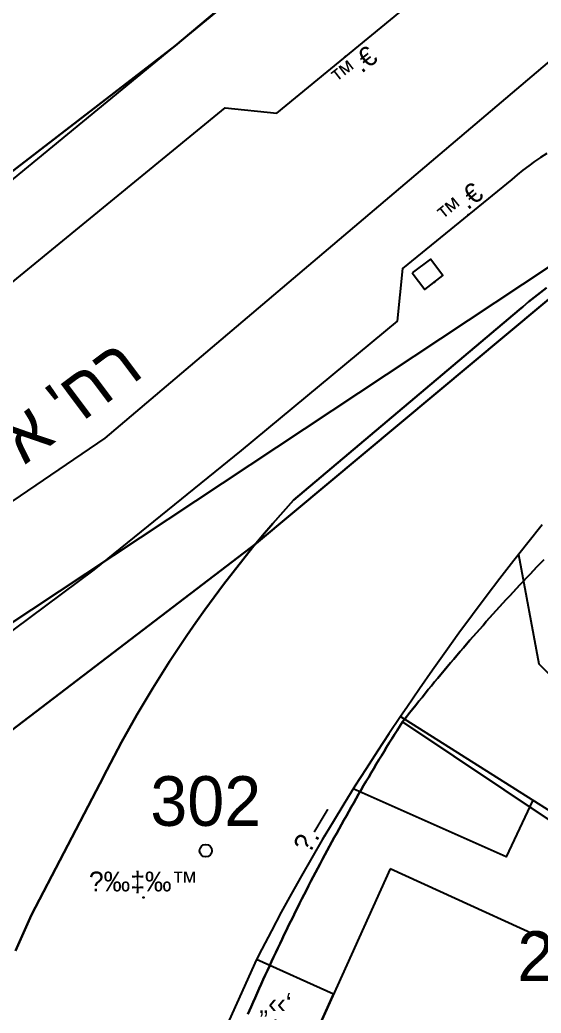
# Model space of a CAD drawing. Header units: metres. Extents: x 218299 to 220222, y 572714 to 574340.
# Drawn here: x 218784.77 to 218805.75, y 573225.23 to 573265.22 of the extents above; entities that cross this region are included whole.
import ezdxf
from ezdxf.enums import TextEntityAlignment as Align

# ---------------------------------------------------------------- set-up
doc = ezdxf.new("R2010")
doc.units = ezdxf.units.M
doc.header["$MEASUREMENT"] = 0
for name, color, linetype in [('1601', 44, 'LANDBORDER'), ('1602', 44, 'Continuous'), ('1603', 44, 'Continuous'), ('6011', 10, 'Continuous'), ('A_POINTS', 2, 'Continuous'), ('I_OTHER', 7, 'Continuous'), ('M2200', 253, 'Continuous'), ('M2207', 253, 'Continuous'), ('M2401', 7, 'Continuous'), ('M2404', 7, 'Continuous'), ('M2407', 253, 'Continuous'), ('M2408', 253, 'Continuous'), ('M2420', 253, 'Continuous'), ('M2605', 253, 'Continuous'), ('M2802', 253, 'Continuous'), ('M5250', 253, 'Continuous')]:
    doc.layers.add(name, color=color, linetype=linetype)
doc.styles.add('HEBTXT', font='HEBTXT')
doc.styles.add('MAVAT_HEBTXT', font='HEBTXT')
doc.linetypes.add('LANDBORDER', pattern='A,6.25,[208,elecad.shx,S=0.02,R=0,X=-0.6,Y=0],12.5,[208,elecad.shx,S=0.02,R=180,X=0.6,Y=0],6.25', length=25)

# ---------------------------------------------------------------- blocks, each defined once
blk = doc.blocks.new('1603')
at = {"layer": 'A_POINTS'}
blk.add_circle((0, 0), 0.25, dxfattribs=at)
at = {"color": 0, "style": 'HEBTXT'}
blk.add_attdef('PARCEL_NUM', text='', height=2, dxfattribs=at).set_placement((0, 1), align=Align.CENTER)
at = {"color": 0, "style": 'HEBTXT', "flags": 1}
blk.add_attdef('LOT_NUM', text='', height=2, dxfattribs=at).set_placement((0, -2.5), align=Align.CENTER)
blk = doc.blocks.new('M2404')
blk.add_circle((0, 0), 0.025)
at = {"style": 'MAVAT_HEBTXT'}
blk.add_attdef('NAME', text='', height=0.8, dxfattribs=at).set_placement((0, 1.592), align=Align.MIDDLE)
blk = doc.blocks.new('M2802')
blk.add_circle((0, 0), 0.025)
at = {"style": 'MAVAT_HEBTXT'}
blk.add_attdef('NAME', text='', height=0.8, dxfattribs=at).set_placement((0, 1.592), align=Align.MIDDLE)
blk = doc.blocks.new('M2605')
blk.add_circle((0, 0), 0.025)
at = {"style": 'MAVAT_HEBTXT'}
blk.add_attdef('NAME', text='', height=0.8, dxfattribs=at).set_placement((0, 1.592), align=Align.MIDDLE)
blk = doc.blocks.new('M2207')
blk.add_circle((0, 0), 0.025)
at = {"style": 'MAVAT_HEBTXT'}
blk.add_attdef('NAME', text='', height=0.8, dxfattribs=at).set_placement((0, 1.592), align=Align.MIDDLE)
blk = doc.blocks.new('M5250')
blk.add_circle((0, 0), 0.025)
at = {"style": 'MAVAT_HEBTXT'}
blk.add_attdef('NAME', text='', height=0.8, dxfattribs=at).set_placement((0, 1.25), align=Align.MIDDLE)
blk = doc.blocks.new('111')
at = {"layer": 'M2200'}
blk.add_polyline3d([(218799.668, 573231.032, 568.183), (218795.815, 573222.475, 568.183), (218793.374, 573217.053, 568.183), (218801.851, 573213.237, 568.108), (218801.923, 573213.399, 568.108), (218804.331, 573212.315, 564.808), (218805.574, 573215.075, 566.608), (218809.992, 573213.086, 564.958), (218811.781, 573217.058, 564.958), (218808.679, 573218.455, 566.758), (218810.482, 573222.46, 566.833), (218809.055, 573223.102, 566.833), (218810.276, 573225.889, 565.033), (218808.91, 573226.446, 566.919), (218807.994, 573226.819, 568.183), (218808.141, 573227.166, 568.183)], close=True, dxfattribs=at)
at = {"layer": 'M2207'}
blk.add_polyline3d([(218795.815, 573222.475, 564.808), (218797.397, 573225.989, 564.808), (218794.294, 573227.385, 564.808), (218792.712, 573223.872, 564.808), (218795.815, 573222.475, 564.808)], close=True, dxfattribs=at)
at = {"layer": 'M2401'}
for points in [[(218780.621, 573251.523, 560.478), (218793.037, 573261.679, 560.778), (218795.104, 573261.471, 560.853), (218802.618, 573267.644, 560.928)], [(218805.979, 573259.846, 560.917), (218805.732, 573259.686, 560.919), (218805.489, 573259.52, 560.922), (218805.252, 573259.348, 560.926), (218805.018, 573259.169, 560.931), (218804.79, 573258.983, 560.937), (218804.572, 573258.796, 560.944), (218800.165, 573255.205, 560.869), (218799.955, 573253.085, 560.869), (218793.676, 573247.886, 560.794), (218787.739, 573243.079, 560.794), (218781.266, 573238.257, 560.644)]]:
    blk.add_polyline3d(points, dxfattribs=at)
at = {"layer": 'M2404'}
for points in [[(218780.621, 573251.523, 560.478), (218793.037, 573261.679, 560.778), (218795.104, 573261.471, 560.853), (218802.618, 573267.644, 560.928)], [(218805.979, 573259.846, 560.917), (218805.732, 573259.686, 560.919), (218805.489, 573259.52, 560.922), (218805.252, 573259.348, 560.926), (218805.018, 573259.169, 560.931), (218804.79, 573258.983, 560.937), (218804.572, 573258.796, 560.944), (218800.165, 573255.205, 560.869), (218799.955, 573253.085, 560.869), (218793.676, 573247.886, 560.794), (218787.739, 573243.079, 560.794), (218781.266, 573238.257, 560.644)]]:
    blk.add_polyline3d(points, dxfattribs=at)
at = {"layer": 'M2407'}
for points in [[(218804.846, 573243.695, 562.665), (218805.657, 573239.287, 562.665), (218811.584, 573233.389, 562.815), (218810.77, 573232.537, 562.965), (218812.546, 573230.674, 562.965), (218814.236, 573232.226, 562.965)], [(218805.418, 573233.797, 562.404), (218804.345, 573231.522, 562.515), (218798.189, 573234.256, 562.215)]]:
    blk.add_polyline3d(points, dxfattribs=at)
at = {"layer": 'M2408'}
blk.add_polyline3d([(218805.971, 573254.428, 561.044), (218805.723, 573254.248, 561.041), (218805.48, 573254.062, 561.037), (218805.242, 573253.87, 561.034), (218805.008, 573253.671, 561.032), (218804.864, 573253.542, 561.03), (218795.782, 573245.882, 561.03), (218795.361, 573245.412, 561.011), (218794.946, 573244.937, 560.993), (218794.537, 573244.457, 560.976), (218794.134, 573243.971, 560.96), (218793.737, 573243.481, 560.945), (218793.346, 573242.985, 560.932), (218792.961, 573242.485, 560.92), (218792.583, 573241.98, 560.909), (218792.211, 573241.47, 560.899), (218791.846, 573240.956, 560.89), (218791.487, 573240.437, 560.883), (218791.134, 573239.913, 560.876), (218790.788, 573239.385, 560.871), (218790.449, 573238.853, 560.867), (218790.116, 573238.317, 560.864), (218789.79, 573237.776, 560.862), (218789.471, 573237.232, 560.862), (218789.159, 573236.683, 560.862), (218788.854, 573236.131, 560.864), (218788.556, 573235.575, 560.867), (218788.264, 573235.015, 560.872), (218787.98, 573234.452, 560.877), (218787.842, 573234.172, 560.88), (218785.232, 573229.187, 560.88), (218784.91, 573228.465, 560.886), (218784.594, 573227.739, 560.89)], dxfattribs=at)
at = {"layer": 'M2420', "linetype": 'Continuous', "lineweight": -3}
blk.add_lwpolyline([(218679.274, 573214.735), (218689.213, 573213.503), (218692.3, 573213.12), (218704.41, 573211.88), (218719.8, 573213.69), (218732.91, 573217.81), (218756.8, 573227), (218788.2, 573248.38), (218815, 573271.12)], dxfattribs=at)
at = {"layer": 'M2605'}
for points in [[(218795.899, 573287.647, 562.074), (218797.212, 573288.256, 562.074), (218798.452, 573285.581, 562.224), (218797.126, 573284.966, 562.299), (218798.883, 573280.237, 562.224), (218800.104, 573280.803, 562.224), (218801.305, 573274.472, 562.149), (218796.514, 573272.336, 562.149), (218796.782, 573270.909, 562.149), (218798.907, 573271.988, 562.149), (218799.052, 573270.813, 562.149), (218780.477, 573255.527, 561.999), (218779.782, 573255.639, 561.999)], [(218805.795, 573244.883, 562.665), (218805.221, 573244.169, 562.665), (218804.653, 573243.45, 562.665), (218804.091, 573242.726, 562.665), (218803.536, 573241.998, 562.665), (218802.986, 573241.264, 562.665), (218802.444, 573240.526, 562.665), (218801.908, 573239.783, 562.665), (218801.378, 573239.035, 562.665), (218800.855, 573238.283, 562.665), (218800.338, 573237.526, 562.665), (218800.095, 573237.164, 562.665), (218807.161, 573232.694, 562.965)], [(218800.095, 573237.164, 562.215), (218799.624, 573236.469, 562.215), (218799.16, 573235.77, 562.215), (218798.703, 573235.066, 562.215), (218798.253, 573234.358, 562.215), (218797.809, 573233.645, 562.215), (218797.372, 573232.929, 562.215), (218796.942, 573232.208, 562.215), (218796.519, 573231.483, 562.215), (218796.102, 573230.755, 562.215), (218795.693, 573230.022, 562.215), (218795.291, 573229.285, 562.215), (218794.895, 573228.545, 562.215), (218794.507, 573227.801, 562.215), (218794.294, 573227.385, 562.215)]]:
    blk.add_polyline3d(points, dxfattribs=at)
at = {"layer": 'M2802'}
for points in [[(218784.594, 573227.739, 560.89), (218784.91, 573228.465, 560.886), (218785.232, 573229.187, 560.88), (218787.842, 573234.172, 560.88), (218787.98, 573234.452, 560.877), (218788.264, 573235.015, 560.872), (218788.556, 573235.575, 560.867), (218788.854, 573236.131, 560.864), (218789.159, 573236.683, 560.862), (218789.471, 573237.232, 560.862), (218789.79, 573237.776, 560.862), (218790.116, 573238.317, 560.864), (218790.449, 573238.853, 560.867), (218790.788, 573239.385, 560.871), (218791.134, 573239.913, 560.876), (218791.487, 573240.437, 560.883), (218791.846, 573240.956, 560.89), (218792.211, 573241.47, 560.899), (218792.583, 573241.98, 560.909), (218792.961, 573242.485, 560.92), (218793.346, 573242.985, 560.932), (218793.737, 573243.481, 560.945), (218794.134, 573243.971, 560.96), (218794.537, 573244.457, 560.976), (218794.946, 573244.937, 560.993), (218795.361, 573245.412, 561.011), (218795.782, 573245.882, 561.03), (218804.864, 573253.542, 561.03), (218805.008, 573253.671, 561.032), (218805.242, 573253.87, 561.034), (218805.48, 573254.062, 561.037), (218805.723, 573254.248, 561.041), (218805.971, 573254.428, 561.044)], [(218805.795, 573244.883, 561.255), (218805.221, 573244.169, 561.105), (218804.653, 573243.45, 561.105), (218804.091, 573242.726, 561.105), (218803.536, 573241.998, 561.105), (218802.986, 573241.264, 561.105), (218802.444, 573240.526, 561.105), (218801.908, 573239.783, 561.105), (218801.378, 573239.035, 561.105), (218800.855, 573238.283, 560.955), (218800.338, 573237.526, 560.955), (218800.095, 573237.164, 560.955), (218799.624, 573236.469, 560.955), (218799.16, 573235.77, 560.955), (218798.703, 573235.066, 560.955), (218798.253, 573234.358, 560.955), (218797.809, 573233.645, 560.955), (218797.372, 573232.929, 560.955), (218796.942, 573232.208, 560.955), (218796.519, 573231.483, 560.955), (218796.102, 573230.755, 560.955), (218795.693, 573230.022, 560.955), (218795.291, 573229.285, 560.955), (218794.895, 573228.545, 560.955), (218794.507, 573227.801, 560.955), (218794.294, 573227.385, 560.955), (218792.712, 573223.872, 560.805)]]:
    blk.add_polyline3d(points, dxfattribs=at)
at = {"layer": 'M5250'}
blk.add_polyline3d([(218800.562, 573255.034, 560.955), (218801.065, 573254.367, 560.955), (218801.8, 573254.922, 560.955), (218801.297, 573255.589, 560.955), (218800.562, 573255.034, 560.955)], dxfattribs=at)
at = {"layer": 'M2207'}
ref = blk.add_blockref('M2207', (218795.055, 573224.93), dxfattribs=dict(at, xscale=0.5, yscale=0.5, zscale=0.5))
ref.add_attrib('NAME', '„‹‹‘', dxfattribs={"layer": '0', "height": 0.8, "style": 'MAVAT_HEBTXT'}).set_placement((218795.055, 573225.555), align=Align.MIDDLE)
at = {"layer": 'M2404'}
ref = blk.add_blockref('M2404', (218797.871, 573263.744), dxfattribs=dict(at, xscale=0.5, yscale=0.5, zscale=0.5))
ref.add_attrib('NAME', '™.€', dxfattribs={"layer": '0', "height": 0.8, "rotation": 37.8627, "style": 'MAVAT_HEBTXT'}).set_placement((218798.209, 573263.31), align=Align.MIDDLE)
ref = blk.add_blockref('M2404', (218802.822, 573257.37), dxfattribs=dict(at, xscale=0.5, yscale=0.5, zscale=0.5))
ref.add_attrib('NAME', '™.€', dxfattribs={"layer": '0', "height": 0.8, "rotation": 39.182, "style": 'MAVAT_HEBTXT'}).set_placement((218802.474, 573257.797), align=Align.MIDDLE)
at = {"layer": 'M2605'}
ref = blk.add_blockref('M2605', (218797.037, 573232.368), dxfattribs=dict(at, xscale=0.5, yscale=0.5, zscale=0.5))
ref.add_attrib('NAME', '\x9a.—', dxfattribs={"layer": '0', "height": 0.8, "rotation": 59.1715, "style": 'MAVAT_HEBTXT'}).set_placement((218796.565, 573232.65), align=Align.MIDDLE)
at = {"layer": 'M2802'}
ref = blk.add_blockref('M2802', (218789.742, 573229.881, 561.03), dxfattribs=dict(at, xscale=0.5, yscale=0.5, zscale=0.5))
ref.add_attrib('NAME', '\x8d‰‡‰™', dxfattribs={"layer": '0', "height": 0.8, "style": 'MAVAT_HEBTXT'}).set_placement((218789.742, 573230.506, 561.03), align=Align.MIDDLE)
at = {"layer": 'M5250', "xscale": 0.5, "yscale": 0.5, "zscale": 0.5}
blk.add_blockref('M5250', (218801.451, 573254.659, 560.955), dxfattribs=at)

msp = doc.modelspace()

# ---------------------------------------------------------------- linework, layer by layer
at = {"layer": '1601'}
for points in [[(218783.456, 573235.881), (218794.276, 573244.141), (218805.816, 573253.771), (218832.446, 573275.891)], [(218832.446, 573275.891), (218805.816, 573253.771), (218794.276, 573244.141), (218783.456, 573235.881)]]:
    msp.add_lwpolyline(points, dxfattribs=at)
at = {"layer": '1602'}
for points in [[(218832.446, 573275.891), (218805.816, 573253.771), (218794.276, 573244.141), (218783.456, 573235.881), (218775.97, 573252.59), (218791.02, 573264.18), (218799.48, 573271.31)], [(218799.48, 573271.31), (218791.02, 573264.18), (218775.97, 573252.59), (218768.053, 573268.013)], [(218783.456, 573235.881), (218794.276, 573244.141), (218805.816, 573253.771)], [(218805.8567, 573243.4816), (218805.718, 573243.3375), (218805.5796, 573243.1931), (218805.4415, 573243.0484), (218805.3038, 573242.9034), (218805.1664, 573242.758), (218805.0294, 573242.6124), (218804.8927, 573242.4664), (218804.7564, 573242.32), (218804.6204, 573242.1734), (218804.4847, 573242.0264), (218804.3494, 573241.8792), (218804.2144, 573241.7316), (218804.0798, 573241.5836), (218803.9456, 573241.4354), (218803.8117, 573241.2869), (218803.6781, 573241.138), (218803.5449, 573240.9888), (218803.412, 573240.8393), (218803.2795, 573240.6895), (218803.1473, 573240.5394), (218803.0155, 573240.389), (218802.8841, 573240.2383), (218802.753, 573240.0872), (218802.6222, 573239.9359), (218802.4919, 573239.7842), (218802.3618, 573239.6322), (218802.2322, 573239.48), (218802.1029, 573239.3274), (218801.9739, 573239.1745), (218801.8453, 573239.0213), (218801.7171, 573238.8679), (218801.5892, 573238.7141), (218801.4617, 573238.56), (218801.3346, 573238.4056), (218801.2078, 573238.2509), (218801.0814, 573238.0959), (218800.9553, 573237.9407), (218800.8296, 573237.7851), (218800.7043, 573237.6292), (218800.5794, 573237.4731), (218800.4548, 573237.3166), (218800.3306, 573237.1598), (218800.166, 573236.951), (218800.0592, 573236.7819), (218799.9528, 573236.6126), (218799.8468, 573236.443), (218799.7412, 573236.2731), (218799.636, 573236.103), (218799.5312, 573235.9327), (218799.4268, 573235.7621), (218799.3227, 573235.5913), (218799.2191, 573235.4202), (218799.1159, 573235.2489), (218799.0132, 573235.0773), (218798.9108, 573234.9055), (218798.8088, 573234.7335), (218798.7072, 573234.5612), (218798.606, 573234.3887), (218798.5052, 573234.2159), (218798.4049, 573234.0429), (218798.3049, 573233.8697), (218798.2054, 573233.6962), (218798.1062, 573233.5225), (218798.0075, 573233.3486), (218797.9092, 573233.1744), (218797.8113, 573233), (218797.7138, 573232.8254), (218797.6167, 573232.6506), (218797.52, 573232.4755), (218797.4237, 573232.3002), (218797.3279, 573232.1246), (218797.2324, 573231.9489), (218797.1374, 573231.7729), (218797.0428, 573231.5967), (218796.9486, 573231.4203), (218796.8548, 573231.2436), (218796.7615, 573231.0668), (218796.6685, 573230.8897), (218796.576, 573230.7124), (218796.4839, 573230.5348), (218796.3922, 573230.3571), (218796.3009, 573230.1791), (218796.21, 573230.001), (218796.1196, 573229.8226), (218796.0296, 573229.644), (218795.94, 573229.4652), (218795.8508, 573229.2862), (218795.762, 573229.1069), (218795.6737, 573228.9275), (218795.5858, 573228.7479), (218795.4983, 573228.568), (218795.4112, 573228.388), (218795.3246, 573228.2077), (218795.2384, 573228.0272), (218795.1526, 573227.8466), (218795.0672, 573227.6657), (218794.9823, 573227.4846), (218794.8977, 573227.3034), (218794.8136, 573227.1219), (218794.73, 573226.9403), (218794.6468, 573226.7584), (218794.5639, 573226.5763), (218794.4816, 573226.3941), (218794.3996, 573226.2117), (218794.3181, 573226.029), (218794.237, 573225.8462), (218794.1564, 573225.6632), (218794.0761, 573225.48), (218793.945, 573225.178)], [(218820.716, 573223.207), (218800.166, 573236.951), (218800.3306, 573237.1598), (218800.4548, 573237.3166), (218800.5794, 573237.4731), (218800.7043, 573237.6292), (218800.8296, 573237.7851), (218800.9553, 573237.9407), (218801.0814, 573238.0959), (218801.2078, 573238.2509), (218801.3346, 573238.4056), (218801.4617, 573238.56), (218801.5892, 573238.7141), (218801.7171, 573238.8679), (218801.8453, 573239.0213), (218801.9739, 573239.1745), (218802.1029, 573239.3274), (218802.2322, 573239.48), (218802.3618, 573239.6322), (218802.4919, 573239.7842), (218802.6222, 573239.9359), (218802.753, 573240.0872), (218802.8841, 573240.2383), (218803.0155, 573240.389), (218803.1473, 573240.5394), (218803.2795, 573240.6895), (218803.412, 573240.8393), (218803.5449, 573240.9888), (218803.6781, 573241.138), (218803.8117, 573241.2869), (218803.9456, 573241.4354), (218804.0798, 573241.5836), (218804.2144, 573241.7316), (218804.3494, 573241.8792), (218804.4847, 573242.0264), (218804.6204, 573242.1734), (218804.7564, 573242.32), (218804.8927, 573242.4664), (218805.0294, 573242.6124), (218805.1664, 573242.758), (218805.3038, 573242.9034), (218805.4415, 573243.0484), (218805.5796, 573243.1931), (218805.718, 573243.3375), (218805.8567, 573243.4816)], [(218793.945, 573225.178), (218794.0761, 573225.48), (218794.1564, 573225.6632), (218794.237, 573225.8462), (218794.3181, 573226.029), (218794.3996, 573226.2117), (218794.4816, 573226.3941), (218794.5639, 573226.5763), (218794.6468, 573226.7584), (218794.73, 573226.9403), (218794.8136, 573227.1219), (218794.8977, 573227.3034), (218794.9823, 573227.4846), (218795.0672, 573227.6657), (218795.1526, 573227.8466), (218795.2384, 573228.0272), (218795.3246, 573228.2077), (218795.4112, 573228.388), (218795.4983, 573228.568), (218795.5858, 573228.7479), (218795.6737, 573228.9275), (218795.762, 573229.1069), (218795.8508, 573229.2862), (218795.94, 573229.4652), (218796.0296, 573229.644), (218796.1196, 573229.8226), (218796.21, 573230.001), (218796.3009, 573230.1791), (218796.3922, 573230.3571), (218796.4839, 573230.5348), (218796.576, 573230.7124), (218796.6685, 573230.8897), (218796.7615, 573231.0668), (218796.8548, 573231.2436), (218796.9486, 573231.4203), (218797.0428, 573231.5967), (218797.1374, 573231.7729), (218797.2324, 573231.9489), (218797.3279, 573232.1246), (218797.4237, 573232.3002), (218797.52, 573232.4755), (218797.6167, 573232.6506), (218797.7138, 573232.8254), (218797.8113, 573233), (218797.9092, 573233.1744), (218798.0075, 573233.3486), (218798.1062, 573233.5225), (218798.2054, 573233.6962), (218798.3049, 573233.8697), (218798.4049, 573234.0429), (218798.5052, 573234.2159), (218798.606, 573234.3887), (218798.7072, 573234.5612), (218798.8088, 573234.7335), (218798.9108, 573234.9055), (218799.0132, 573235.0773), (218799.1159, 573235.2489), (218799.2191, 573235.4202), (218799.3227, 573235.5913), (218799.4268, 573235.7621), (218799.5312, 573235.9327), (218799.636, 573236.103), (218799.7412, 573236.2731), (218799.8468, 573236.443), (218799.9528, 573236.6126), (218800.0592, 573236.7819), (218800.166, 573236.951), (218820.716, 573223.207)]]:
    msp.add_lwpolyline(points, dxfattribs=at)
at = {"layer": '6011'}
msp.add_lwpolyline([(219013.3134, 573346.0718), (218952.2833, 573303.8429), (218902.223, 573265.6988), (218854.6979, 573219.7352), (218813.7872, 573260.3922), (218744.573, 573214.53), (218663.4418, 573189.6406)], dxfattribs=at)

# ---------------------------------------------------------------- block references
msp.add_blockref('111', (0, 0))
at = {"layer": '1603'}
for p, values in [((218792.2485, 573231.7667), {'PARCEL_NUM': '302'}), ((218807.0237, 573225.5225), {'PARCEL_NUM': '296'})]:
    msp.add_blockref('1603', p, dxfattribs=at).add_auto_attribs(values)

# ---------------------------------------------------------------- texts
at = {"layer": 'I_OTHER', "style": 'HEBTXT'}
msp.add_text("דשא 'חר", height=2, rotation=36.82263, dxfattribs=at).set_placement((218789.8252, 573250.9345), align=Align.RIGHT)

doc.saveas('drawing.dxf')
